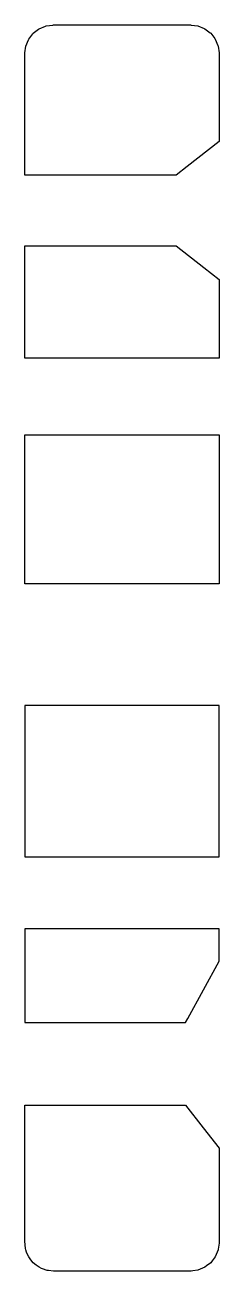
# Model space of a CAD drawing. Header units: metres. Extents: x 2.4 to 16, y -16 to 71.
import ezdxf

# ---------------------------------------------------------------- set-up
doc = ezdxf.new("R2010")
doc.units = ezdxf.units.M

msp = doc.modelspace()

# ---------------------------------------------------------------- linework, layer by layer
for p, q in [((2.986, 70.414), (3.362, 70.703)), ((3.362, 70.703), (3.4, 70.732)), ((3.4, 70.732), (3.838, 70.913)), ((3.838, 70.913), (3.882, 70.932)), ((3.882, 70.932), (4.352, 70.994)), ((4.352, 70.994), (4.4, 71)), ((4.4, 71), (4.798, 71)), ((4.798, 71), (13.954, 71)), ((13.954, 71), (14, 71)), ((14, 71), (14.052, 70.993)), ((14.052, 70.993), (14.518, 70.932)), ((14.518, 70.932), (14.952, 70.752)), ((14.952, 70.752), (15, 70.732)), ((15, 70.732), (15.373, 70.446)), ((2.468, 69.518), (2.649, 69.955)), ((2.649, 69.955), (2.668, 70)), ((2.668, 70), (2.956, 70.376)), ((2.956, 70.376), (2.986, 70.414)), ((15.373, 70.446), (15.414, 70.414)), ((15.414, 70.414), (15.7, 70.041)), ((15.7, 70.041), (15.732, 70)), ((15.732, 70), (15.912, 69.566)), ((2.4, 69), (2.406, 69.048)), ((2.4, 65.248), (2.4, 69)), ((2.406, 69.048), (2.468, 69.518)), ((15.912, 69.566), (15.932, 69.518)), ((15.932, 69.518), (15.993, 69.052)), ((15.993, 69.052), (16, 69)), ((16, 69), (16, 67.606)), ((16, 69), (16, 69)), ((16, 67.606), (16, 67.44)), ((16, 67.44), (16, 67.042)), ((16, 67.042), (16, 65.983)), ((16, 65.983), (16, 62.872)), ((2.4, 63.374), (2.4, 65.248)), ((2.4, 60.517), (2.4, 63.374)), ((16, 62.872), (13.772, 61.126)), ((13.772, 61.126), (13, 60.517)), ((8.592, 60.517), (2.4, 60.517)), ((13, 60.517), (8.592, 60.517)), ((2.4, 54.195), (2.4, 55.587)), ((2.4, 55.587), (6.808, 55.587)), ((6.808, 55.587), (13, 55.587)), ((13, 55.587), (14.93, 54.056)), ((2.4, 52.574), (2.4, 54.195)), ((14.93, 54.056), (16, 53.228)), ((16, 53.228), (16, 51.445)), ((16, 53.228), (16, 53.228)), ((2.4, 51.892), (2.4, 52.574)), ((2.4, 49.813), (2.4, 51.892)), ((16, 51.445), (16, 47.73)), ((2.4, 47.73), (2.4, 49.813)), ((10.808, 47.73), (2.4, 47.73)), ((16, 47.73), (10.808, 47.73)), ((2.4, 40.572), (2.4, 42.376)), ((2.4, 42.376), (7.592, 42.376)), ((7.592, 42.376), (16, 42.376)), ((16, 42.376), (16, 39.069)), ((2.4, 39.069), (2.4, 40.572)), ((2.4, 36.235), (2.4, 39.069)), ((16, 39.069), (16, 32.457)), ((2.4, 32.141), (2.4, 36.235)), ((16, 32.457), (16, 32.141)), ((2.4, 32.069), (2.4, 32.141)), ((2.4, 31.983), (2.4, 32.069)), ((2.648, 31.983), (2.4, 31.983)), ((16, 31.983), (2.648, 31.983)), ((16, 32.141), (16, 31.983)), ((16, 32.141), (16, 32.141)), ((15.752, 23.481), (2.4, 23.481)), ((2.4, 23.481), (2.4, 23.411)), ((2.4, 23.411), (2.4, 23.323)), ((2.4, 23.323), (2.4, 19.261)), ((16, 23.481), (15.752, 23.481)), ((16, 23.323), (16, 23.481)), ((16, 16.553), (16, 23.323)), ((2.4, 19.261), (2.4, 16.553)), ((2.4, 16.553), (2.4, 14.906)), ((16, 12.931), (16, 16.553)), ((2.4, 14.906), (2.4, 12.931)), ((2.4, 12.931), (8.088, 12.931)), ((8.088, 12.931), (16, 12.931)), ((16, 12.931), (16, 12.931)), ((10.312, 7.892), (2.4, 7.892)), ((2.4, 7.892), (2.4, 6.263)), ((16, 7.892), (10.312, 7.892)), ((16, 6.614), (16, 7.892)), ((2.4, 6.263), (2.4, 1.805)), ((16, 5.639), (16, 6.614)), ((13.817, 1.645), (16, 5.639)), ((16, 5.639), (16, 5.639)), ((2.4, 1.805), (2.4, 1.351)), ((2.4, 1.351), (4.093, 1.351)), ((4.093, 1.351), (13.656, 1.351)), ((13.656, 1.351), (13.817, 1.645)), ((2.4, -5.285), (2.4, -4.413)), ((2.4, -4.413), (7.093, -4.413)), ((7.093, -4.413), (13.656, -4.413)), ((13.656, -4.413), (14.878, -5.999)), ((2.4, -6.246), (2.4, -5.285)), ((14.878, -5.999), (16, -7.424)), ((2.4, -6.761), (2.4, -6.246)), ((2.4, -13.961), (2.4, -6.761)), ((16, -7.424), (16, -7.85)), ((16, -7.424), (16, -7.424)), ((16, -7.85), (16, -7.853)), ((16, -7.853), (16, -9.009)), ((16, -9.009), (16, -9.609)), ((16, -9.609), (16, -14)), ((2.4, -14), (2.4, -13.961)), ((2.402, -14.025), (2.4, -14)), ((2.411, -14.081), (2.402, -14.025)), ((2.421, -14.163), (2.411, -14.081)), ((2.448, -14.432), (2.421, -14.163)), ((2.468, -14.518), (2.448, -14.432)), ((2.526, -14.688), (2.468, -14.518)), ((2.589, -14.84), (2.526, -14.688)), ((15.932, -14.518), (15.792, -14.854)), ((15.941, -14.47), (15.932, -14.518)), ((15.998, -14.04), (15.941, -14.47)), ((16, -14), (15.998, -14.04)), ((2.668, -15), (2.589, -14.84)), ((2.716, -15.078), (2.668, -15)), ((2.816, -15.208), (2.716, -15.078)), ((2.986, -15.414), (2.816, -15.208)), ((3.195, -15.586), (2.986, -15.414)), ((3.326, -15.686), (3.195, -15.586)), ((15.125, -15.636), (15, -15.732)), ((15.414, -15.414), (15.125, -15.636)), ((15.51, -15.289), (15.414, -15.414)), ((15.732, -15), (15.51, -15.289)), ((15.792, -14.854), (15.732, -15)), ((3.4, -15.732), (3.326, -15.686)), ((3.562, -15.812), (3.4, -15.732)), ((3.714, -15.875), (3.562, -15.812)), ((3.882, -15.932), (3.714, -15.875)), ((3.97, -15.952), (3.882, -15.932)), ((4.055, -15.966), (3.97, -15.952)), ((4.4, -16), (4.055, -15.966)), ((5.849, -16), (4.4, -16)), ((14, -16), (5.849, -16)), ((14.051, -15.996), (14, -16)), ((14.156, -15.979), (14.051, -15.996)), ((14.518, -15.932), (14.156, -15.979)), ((14.663, -15.872), (14.518, -15.932)), ((15, -15.732), (14.663, -15.872))]:
    msp.add_line(p, q)

doc.saveas('drawing.dxf')
